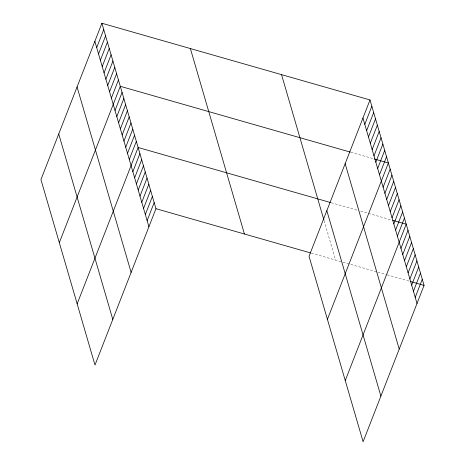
<?xml version="1.0" encoding="UTF-8"?>
<svg xmlns="http://www.w3.org/2000/svg" width="465" height="465" viewBox="0 0 465 465"><rect width="100%" height="100%" fill="white"/><g stroke="black" fill="none" stroke-linecap="round" stroke-linejoin="round"><path stroke-width="0.35" stroke-dasharray="2.33 1.74" d="M350.848 152.258L373.639 158.774M331.15 202.717L357.294 210.192M360.642 211.151L391.478 219.974M311.416 253.163L342.287 261.993M342.955 262.184L377.138 271.961M377.813 272.153L386.525 274.646M387.194 274.838L409.31 281.168M324.088 220.637L335.585 260.075"/><path stroke-width="0.7" d="M101.905 23.25L40.943 179.618L94.994 365.054L155.955 208.692L101.905 23.25L370.006 99.946L424.057 285.382L363.095 441.75L309.045 256.308L370.006 99.946M96.697 47.633L103.747 29.557M98.534 53.94L105.584 35.857M100.37 60.247L107.421 42.164M102.207 66.547L109.258 48.47M104.05 72.854L111.094 54.777M105.886 79.16L112.931 61.078M107.723 85.461L114.774 67.384M109.56 91.768L116.61 73.691M111.397 98.074L118.447 79.997M59.322 242.666L120.284 86.298L350.18 152.067M115.018 110.496L122.068 92.419M116.802 116.616L123.853 98.539M118.587 122.737L125.637 104.66M120.371 128.857L127.416 110.78M122.156 134.978L129.2 116.895M123.94 141.098L130.985 123.016M125.719 147.213L132.769 129.136M127.503 153.334L134.554 135.257M129.287 159.454L136.338 141.377M77.155 303.86L138.122 147.498L330.481 202.525M132.856 171.695L139.907 153.613M134.641 177.816L141.686 159.733M136.425 183.931L143.47 165.854M138.204 190.051L145.254 171.974M139.988 196.172L147.039 178.095M141.773 202.292L148.823 184.21M143.557 208.413L150.608 190.33M145.342 214.528L152.392 196.451M147.126 220.648L154.171 202.571M364.798 124.329L371.843 106.247M366.635 130.636L373.68 112.553M368.472 136.937L375.522 118.86M370.309 143.243L377.359 125.166M372.145 149.55L379.196 131.467M373.982 155.856L381.033 137.774M375.825 162.157L382.869 144.08M377.661 168.464L384.706 150.387M379.498 174.77L386.549 156.688M327.418 319.362L388.385 162.994L374.308 158.966M383.119 187.192L390.17 169.115M384.904 193.312L391.949 175.235M386.688 199.433L393.733 181.356M388.473 205.553L395.517 187.471M390.251 211.674L397.302 193.591M392.036 217.789L399.086 199.712M393.82 223.909L400.871 205.832M395.605 230.03L402.655 211.953M397.389 236.15L404.44 218.068M345.257 380.556L406.218 224.188L392.815 220.358M400.958 248.386L408.003 230.309M402.737 254.506L409.787 236.429M404.521 260.627L411.572 242.55M406.305 266.747L413.356 248.67M408.09 272.868L415.14 254.785M409.874 278.988L416.925 260.906M411.659 285.103L418.703 267.026M413.443 291.224L420.488 273.147M415.222 297.344L422.272 279.267M155.955 208.692L310.725 252.966M410.653 281.552L424.057 285.382M362.956 118.023L417.006 303.465M345.164 163.657L399.214 349.099M326.837 210.674L380.887 396.116M281.534 74.633L323.89 219.957M190.383 48.558L244.427 234M94.86 41.327L148.91 226.769M77.068 86.961L131.118 272.403M58.735 133.978L112.786 319.42"/></g></svg>
